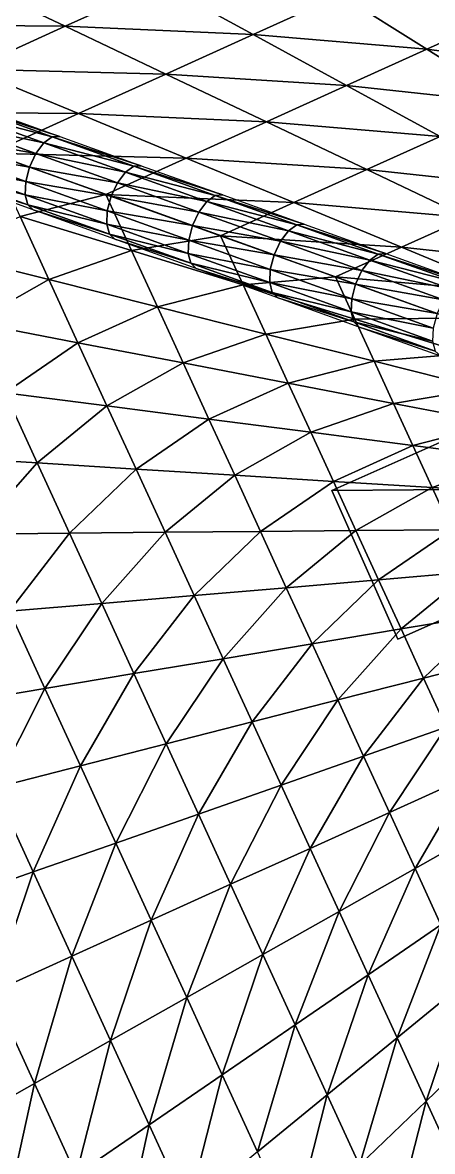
# Model space of a CAD drawing. Header units: metres. Extents: x -32.6 to 43.8, y -33.1 to 27.7.
# Drawn here: x -4.605 to -3.348, y -0.492 to 2.978 of the extents above; entities that cross this region are included whole.
import ezdxf

# ---------------------------------------------------------------- set-up
doc = ezdxf.new("R2010")
doc.units = ezdxf.units.M
for name, color, linetype in [('HREBENACE', 1, 'CONTINUOUS'), ('KOMINY', 3, 'CONTINUOUS'), ('MANSARDA', 4, 'CONTINUOUS'), ('STRECHA_SEVER', 7, 'CONTINUOUS'), ('STRECHA_ZAPAD', 2, 'CONTINUOUS'), ('ZDIVO', 6, 'CONTINUOUS')]:
    doc.layers.add(name, color=color, linetype=linetype)

msp = doc.modelspace()

# ---------------------------------------------------------------- linework, layer by layer
at = {"layer": 'HREBENACE'}
for points in [[(-4.7901, 2.6985, 9.8965), (-4.7644, 2.7169, 9.862), (-4.5143, 2.6269, 9.9998)], [(-4.7644, 2.7169, 9.862), (-4.7414, 2.7183, 9.8212), (-4.4913, 2.6283, 9.9591)], [(-4.7644, 2.7169, 9.862), (-4.4913, 2.6283, 9.9591), (-4.5143, 2.6269, 9.9998)], [(-4.8145, 2.6659, 9.9196), (-4.7901, 2.6985, 9.8965), (-4.5399, 2.6085, 10.0344)], [(-4.7901, 2.6985, 9.8965), (-4.5143, 2.6269, 9.9998), (-4.5399, 2.6085, 10.0344)], [(-4.834, 2.6241, 9.9277), (-4.8145, 2.6659, 9.9196), (-4.5644, 2.5759, 10.0575)], [(-4.8145, 2.6659, 9.9196), (-4.5399, 2.6085, 10.0344), (-4.5644, 2.5759, 10.0575)], [(-4.8456, 2.5795, 9.9196), (-4.834, 2.6241, 9.9277), (-4.5839, 2.5341, 10.0656)], [(-4.834, 2.6241, 9.9277), (-4.5644, 2.5759, 10.0575), (-4.5839, 2.5341, 10.0656)], [(-4.5644, 2.5759, 10.0575), (-4.5399, 2.6085, 10.0344), (-4.2898, 2.5184, 10.1722)], [(-4.5399, 2.6085, 10.0344), (-4.5143, 2.6269, 9.9998), (-4.2641, 2.5368, 10.1377)], [(-4.5399, 2.6085, 10.0344), (-4.2641, 2.5368, 10.1377), (-4.2898, 2.5184, 10.1722)], [(-4.5143, 2.6269, 9.9998), (-4.4913, 2.6283, 9.9591), (-4.2412, 2.5383, 10.0969)], [(-4.5143, 2.6269, 9.9998), (-4.2412, 2.5383, 10.0969), (-4.2641, 2.5368, 10.1377)], [(-4.8475, 2.5388, 9.8965), (-4.8456, 2.5795, 9.9196), (-4.5955, 2.4895, 10.0575)], [(-4.8456, 2.5795, 9.9196), (-4.5839, 2.5341, 10.0656), (-4.5955, 2.4895, 10.0575)], [(-4.5839, 2.5341, 10.0656), (-4.5644, 2.5759, 10.0575), (-4.3143, 2.4858, 10.1953)], [(-4.5644, 2.5759, 10.0575), (-4.2898, 2.5184, 10.1722), (-4.3143, 2.4858, 10.1953)], [(-4.8395, 2.5083, 9.862), (-4.8475, 2.5388, 9.8965), (-4.5974, 2.4488, 10.0344)], [(-4.8475, 2.5388, 9.8965), (-4.5955, 2.4895, 10.0575), (-4.5974, 2.4488, 10.0344)], [(-4.5955, 2.4895, 10.0575), (-4.5839, 2.5341, 10.0656), (-4.3338, 2.4441, 10.2034)], [(-4.5839, 2.5341, 10.0656), (-4.3143, 2.4858, 10.1953), (-4.3338, 2.4441, 10.2034)], [(-4.2898, 2.5184, 10.1722), (-4.2641, 2.5368, 10.1377), (-4.014, 2.4468, 10.2755)], [(-4.2641, 2.5368, 10.1377), (-4.2412, 2.5383, 10.0969), (-3.991, 2.4482, 10.2347)], [(-4.2641, 2.5368, 10.1377), (-3.991, 2.4482, 10.2347), (-4.014, 2.4468, 10.2755)], [(-4.8227, 2.4925, 9.8212), (-4.8395, 2.5083, 9.862), (-4.5894, 2.4182, 9.9998)], [(-4.8395, 2.5083, 9.862), (-4.5974, 2.4488, 10.0344), (-4.5894, 2.4182, 9.9998)], [(-4.3143, 2.4858, 10.1953), (-4.2898, 2.5184, 10.1722), (-4.0397, 2.4284, 10.3101)], [(-4.2898, 2.5184, 10.1722), (-4.014, 2.4468, 10.2755), (-4.0397, 2.4284, 10.3101)], [(-4.8227, 2.4925, 9.8212), (-4.5894, 2.4182, 9.9998), (-4.5726, 2.4025, 9.9591)], [(-4.5974, 2.4488, 10.0344), (-4.5955, 2.4895, 10.0575), (-4.3454, 2.3994, 10.1953)], [(-4.5955, 2.4895, 10.0575), (-4.3338, 2.4441, 10.2034), (-4.3454, 2.3994, 10.1953)], [(-4.3338, 2.4441, 10.2034), (-4.3143, 2.4858, 10.1953), (-4.0641, 2.3958, 10.3332)], [(-4.3143, 2.4858, 10.1953), (-4.0397, 2.4284, 10.3101), (-4.0641, 2.3958, 10.3332)], [(-4.5894, 2.4182, 9.9998), (-4.5974, 2.4488, 10.0344), (-4.3473, 2.3587, 10.1722)], [(-4.5974, 2.4488, 10.0344), (-4.3454, 2.3994, 10.1953), (-4.3473, 2.3587, 10.1722)], [(-4.3454, 2.3994, 10.1953), (-4.3338, 2.4441, 10.2034), (-4.0837, 2.354, 10.3413)], [(-4.3338, 2.4441, 10.2034), (-4.0641, 2.3958, 10.3332), (-4.0837, 2.354, 10.3413)], [(-4.0397, 2.4284, 10.3101), (-4.014, 2.4468, 10.2755), (-3.7639, 2.3567, 10.4134)], [(-4.014, 2.4468, 10.2755), (-3.991, 2.4482, 10.2347), (-3.7409, 2.3582, 10.3726)], [(-4.014, 2.4468, 10.2755), (-3.7409, 2.3582, 10.3726), (-3.7639, 2.3567, 10.4134)], [(-4.5726, 2.4025, 9.9591), (-4.5894, 2.4182, 9.9998), (-4.3392, 2.3282, 10.1377)], [(-4.5894, 2.4182, 9.9998), (-4.3473, 2.3587, 10.1722), (-4.3392, 2.3282, 10.1377)], [(-4.5726, 2.4025, 9.9591), (-4.3392, 2.3282, 10.1377), (-4.3225, 2.3124, 10.0969)], [(-4.3473, 2.3587, 10.1722), (-4.3454, 2.3994, 10.1953), (-4.0953, 2.3094, 10.3332)], [(-4.3454, 2.3994, 10.1953), (-4.0837, 2.354, 10.3413), (-4.0953, 2.3094, 10.3332)], [(-4.0837, 2.354, 10.3413), (-4.0641, 2.3958, 10.3332), (-3.814, 2.3058, 10.471)], [(-4.0641, 2.3958, 10.3332), (-4.0397, 2.4284, 10.3101), (-3.7896, 2.3383, 10.4479)], [(-4.0641, 2.3958, 10.3332), (-3.7896, 2.3383, 10.4479), (-3.814, 2.3058, 10.471)], [(-4.0397, 2.4284, 10.3101), (-3.7639, 2.3567, 10.4134), (-3.7896, 2.3383, 10.4479)], [(-4.3392, 2.3282, 10.1377), (-4.3473, 2.3587, 10.1722), (-4.0972, 2.2687, 10.3101)], [(-4.3473, 2.3587, 10.1722), (-4.0953, 2.3094, 10.3332), (-4.0972, 2.2687, 10.3101)], [(-4.3225, 2.3124, 10.0969), (-4.3392, 2.3282, 10.1377), (-4.0891, 2.2382, 10.2755)], [(-4.3392, 2.3282, 10.1377), (-4.0972, 2.2687, 10.3101), (-4.0891, 2.2382, 10.2755)], [(-4.0953, 2.3094, 10.3332), (-4.0837, 2.354, 10.3413), (-3.8335, 2.264, 10.4791)], [(-4.0837, 2.354, 10.3413), (-3.814, 2.3058, 10.471), (-3.8335, 2.264, 10.4791)], [(-3.814, 2.3058, 10.471), (-3.7896, 2.3383, 10.4479), (-3.5394, 2.2483, 10.5858)], [(-3.7896, 2.3383, 10.4479), (-3.7639, 2.3567, 10.4134), (-3.5138, 2.2667, 10.5512)], [(-3.7896, 2.3383, 10.4479), (-3.5138, 2.2667, 10.5512), (-3.5394, 2.2483, 10.5858)], [(-3.7639, 2.3567, 10.4134), (-3.7409, 2.3582, 10.3726), (-3.4908, 2.2681, 10.5104)], [(-3.7639, 2.3567, 10.4134), (-3.4908, 2.2681, 10.5104), (-3.5138, 2.2667, 10.5512)], [(-4.3225, 2.3124, 10.0969), (-4.0891, 2.2382, 10.2755), (-4.0723, 2.2224, 10.2347)], [(-4.0972, 2.2687, 10.3101), (-4.0953, 2.3094, 10.3332), (-3.8451, 2.2193, 10.471)], [(-4.0953, 2.3094, 10.3332), (-3.8335, 2.264, 10.4791), (-3.8451, 2.2193, 10.471)], [(-3.8335, 2.264, 10.4791), (-3.814, 2.3058, 10.471), (-3.5639, 2.2157, 10.6089)], [(-3.814, 2.3058, 10.471), (-3.5394, 2.2483, 10.5858), (-3.5639, 2.2157, 10.6089)], [(-4.0891, 2.2382, 10.2755), (-4.0972, 2.2687, 10.3101), (-3.847, 2.1787, 10.4479)], [(-4.0972, 2.2687, 10.3101), (-3.8451, 2.2193, 10.471), (-3.847, 2.1787, 10.4479)], [(-3.8451, 2.2193, 10.471), (-3.8335, 2.264, 10.4791), (-3.5834, 2.1739, 10.617)], [(-3.8335, 2.264, 10.4791), (-3.5639, 2.2157, 10.6089), (-3.5834, 2.1739, 10.617)], [(-3.5394, 2.2483, 10.5858), (-3.5138, 2.2667, 10.5512), (-3.2636, 2.1767, 10.689)], [(-3.5138, 2.2667, 10.5512), (-3.4908, 2.2681, 10.5104), (-3.2407, 2.1781, 10.6483)], [(-3.5138, 2.2667, 10.5512), (-3.2407, 2.1781, 10.6483), (-3.2636, 2.1767, 10.689)], [(-4.0723, 2.2224, 10.2347), (-4.0891, 2.2382, 10.2755), (-3.839, 2.1481, 10.4134)], [(-4.0891, 2.2382, 10.2755), (-3.847, 2.1787, 10.4479), (-3.839, 2.1481, 10.4134)], [(-4.0723, 2.2224, 10.2347), (-3.839, 2.1481, 10.4134), (-3.8222, 2.1324, 10.3726)], [(-3.5639, 2.2157, 10.6089), (-3.5394, 2.2483, 10.5858), (-3.2893, 2.1583, 10.7236)], [(-3.5394, 2.2483, 10.5858), (-3.2636, 2.1767, 10.689), (-3.2893, 2.1583, 10.7236)], [(-3.847, 2.1787, 10.4479), (-3.8451, 2.2193, 10.471), (-3.595, 2.1293, 10.6089)], [(-3.8451, 2.2193, 10.471), (-3.5834, 2.1739, 10.617), (-3.595, 2.1293, 10.6089)], [(-3.5834, 2.1739, 10.617), (-3.5639, 2.2157, 10.6089), (-3.3138, 2.1257, 10.7467)], [(-3.5639, 2.2157, 10.6089), (-3.2893, 2.1583, 10.7236), (-3.3138, 2.1257, 10.7467)], [(-3.839, 2.1481, 10.4134), (-3.847, 2.1787, 10.4479), (-3.5969, 2.0886, 10.5858)], [(-3.847, 2.1787, 10.4479), (-3.595, 2.1293, 10.6089), (-3.5969, 2.0886, 10.5858)], [(-3.595, 2.1293, 10.6089), (-3.5834, 2.1739, 10.617), (-3.3333, 2.0839, 10.7548)], [(-3.5834, 2.1739, 10.617), (-3.3138, 2.1257, 10.7467), (-3.3333, 2.0839, 10.7548)], [(-3.8222, 2.1324, 10.3726), (-3.839, 2.1481, 10.4134), (-3.5889, 2.0581, 10.5512)], [(-3.839, 2.1481, 10.4134), (-3.5969, 2.0886, 10.5858), (-3.5889, 2.0581, 10.5512)], [(-3.8222, 2.1324, 10.3726), (-3.5889, 2.0581, 10.5512), (-3.5721, 2.0423, 10.5104)], [(-3.5969, 2.0886, 10.5858), (-3.595, 2.1293, 10.6089), (-3.3449, 2.0393, 10.7467)], [(-3.595, 2.1293, 10.6089), (-3.3333, 2.0839, 10.7548), (-3.3449, 2.0393, 10.7467)], [(-3.5889, 2.0581, 10.5512), (-3.5969, 2.0886, 10.5858), (-3.3468, 1.9986, 10.7236)], [(-3.5969, 2.0886, 10.5858), (-3.3449, 2.0393, 10.7467), (-3.3468, 1.9986, 10.7236)], [(-3.5721, 2.0423, 10.5104), (-3.5889, 2.0581, 10.5512), (-3.3387, 1.968, 10.689)], [(-3.5889, 2.0581, 10.5512), (-3.3468, 1.9986, 10.7236), (-3.3387, 1.968, 10.689)], [(-3.5721, 2.0423, 10.5104), (-3.3387, 1.968, 10.689), (-3.3219, 1.9523, 10.6483)]]:
    msp.add_3dface(points, dxfattribs=at)
at = {"layer": 'KOMINY'}
for points in [[(-2.606, 2.007, 10.4793), (-3.6566, 1.5394, 10.4793), (-3.6566, 1.5394, 12.1432)], [(-2.606, 2.007, 10.4793), (-3.6566, 1.5394, 12.1432), (-2.606, 2.007, 12.1432)], [(-3.6566, 1.5394, 12.1432), (-2.4027, 1.5502, 12.1432), (-2.606, 2.007, 12.1432)], [(-3.6566, 1.5394, 12.1432), (-3.4533, 1.0826, 12.1432), (-2.4027, 1.5502, 12.1432)], [(-3.6566, 1.5394, 10.4793), (-3.4533, 1.0826, 10.4793), (-3.4533, 1.0826, 12.1432)], [(-3.6566, 1.5394, 10.4793), (-3.4533, 1.0826, 12.1432), (-3.6566, 1.5394, 12.1432)], [(-3.4533, 1.0826, 10.4793), (-2.4027, 1.5502, 10.4793), (-2.4027, 1.5502, 12.1432)], [(-3.4533, 1.0826, 10.4793), (-2.4027, 1.5502, 12.1432), (-3.4533, 1.0826, 12.1432)]]:
    msp.add_3dface(points, dxfattribs=at)
at = {"layer": 'MANSARDA'}
for points in [[(-4.1305, -5.4244, 4.36), (-8.4393, 3.9782, 4.36), (-9.2843, 4.2262, 7.29)], [(-4.1305, -5.4244, 4.36), (-9.2843, 4.2262, 7.29), (-4.4968, -6.2212, 7.29)]]:
    msp.add_3dface(points, dxfattribs=at)
at = {"layer": 'STRECHA_SEVER'}
for points in [[(-5.0954, 2.9721, 9.4266), (-4.7833, 3.1137, 9.4266), (-4.4747, 2.9668, 9.6208)], [(-4.7833, 3.1137, 9.4266), (-4.1845, 3.0984, 9.6208), (-4.4747, 2.9668, 9.6208)], [(-4.4747, 2.9668, 9.6208), (-4.1845, 3.0984, 9.6208), (-3.8978, 2.9416, 9.8151)], [(-4.1845, 3.0984, 9.6208), (-3.6295, 3.0632, 9.8151), (-3.8978, 2.9416, 9.8151)], [(-3.8978, 2.9416, 9.8151), (-3.6295, 3.0632, 9.8151), (-3.3646, 2.8964, 10.0093)], [(-3.6295, 3.0632, 9.8151), (-3.1183, 3.008, 10.0093), (-3.3646, 2.8964, 10.0093)], [(-3.3646, 2.8964, 10.0093), (-3.1183, 3.008, 10.0093), (-2.8752, 2.8311, 10.2035)], [(-5.0954, 2.9721, 9.4266), (-4.4747, 2.9668, 9.6208), (-4.7648, 2.8352, 9.6208)], [(-4.7648, 2.8352, 9.6208), (-4.4747, 2.9668, 9.6208), (-4.166, 2.82, 9.8151)], [(-4.4747, 2.9668, 9.6208), (-3.8978, 2.9416, 9.8151), (-4.166, 2.82, 9.8151)], [(-4.166, 2.82, 9.8151), (-3.8978, 2.9416, 9.8151), (-3.611, 2.7847, 10.0093)], [(-3.8978, 2.9416, 9.8151), (-3.3646, 2.8964, 10.0093), (-3.611, 2.7847, 10.0093)], [(-3.611, 2.7847, 10.0093), (-3.3646, 2.8964, 10.0093), (-3.0997, 2.7295, 10.2035)], [(-3.3646, 2.8964, 10.0093), (-2.8752, 2.8311, 10.2035), (-3.0997, 2.7295, 10.2035)], [(-5.0549, 2.7037, 9.6208), (-4.7648, 2.8352, 9.6208), (-4.4342, 2.6984, 9.8151)], [(-4.7648, 2.8352, 9.6208), (-4.166, 2.82, 9.8151), (-4.4342, 2.6984, 9.8151)], [(-4.4342, 2.6984, 9.8151), (-4.166, 2.82, 9.8151), (-3.8573, 2.6731, 10.0093)], [(-4.166, 2.82, 9.8151), (-3.611, 2.7847, 10.0093), (-3.8573, 2.6731, 10.0093)], [(-3.8573, 2.6731, 10.0093), (-3.611, 2.7847, 10.0093), (-3.3242, 2.6279, 10.2035)], [(-3.611, 2.7847, 10.0093), (-3.0997, 2.7295, 10.2035), (-3.3242, 2.6279, 10.2035)], [(-5.0549, 2.7037, 9.6208), (-4.4342, 2.6984, 9.8151), (-4.7025, 2.5768, 9.8151)], [(-4.7025, 2.5768, 9.8151), (-4.4342, 2.6984, 9.8151), (-4.1037, 2.5615, 10.0093)], [(-4.4342, 2.6984, 9.8151), (-3.8573, 2.6731, 10.0093), (-4.1037, 2.5615, 10.0093)], [(-4.1037, 2.5615, 10.0093), (-3.8573, 2.6731, 10.0093), (-3.5486, 2.5263, 10.2035)], [(-3.8573, 2.6731, 10.0093), (-3.3242, 2.6279, 10.2035), (-3.5486, 2.5263, 10.2035)], [(-3.5486, 2.5263, 10.2035), (-3.3242, 2.6279, 10.2035), (-3.0374, 2.4711, 10.3978)], [(-4.7025, 2.5768, 9.8151), (-4.1037, 2.5615, 10.0093), (-4.35, 2.4499, 10.0093)], [(-4.35, 2.4499, 10.0093), (-4.1037, 2.5615, 10.0093), (-3.7731, 2.4247, 10.2035)], [(-4.1037, 2.5615, 10.0093), (-3.5486, 2.5263, 10.2035), (-3.7731, 2.4247, 10.2035)], [(-3.7731, 2.4247, 10.2035), (-3.5486, 2.5263, 10.2035), (-3.24, 2.3794, 10.3978)], [(-3.5486, 2.5263, 10.2035), (-3.0374, 2.4711, 10.3978), (-3.24, 2.3794, 10.3978)], [(-4.35, 2.4499, 10.0093), (-3.7731, 2.4247, 10.2035), (-3.9976, 2.323, 10.2035)], [(-3.9976, 2.323, 10.2035), (-3.7731, 2.4247, 10.2035), (-3.4425, 2.2878, 10.3978)], [(-3.7731, 2.4247, 10.2035), (-3.24, 2.3794, 10.3978), (-3.4425, 2.2878, 10.3978)], [(-3.4425, 2.2878, 10.3978), (-3.24, 2.3794, 10.3978), (-2.9313, 2.2326, 10.592)], [(-3.9976, 2.323, 10.2035), (-3.4425, 2.2878, 10.3978), (-3.6451, 2.1962, 10.3978)], [(-3.6451, 2.1962, 10.3978), (-3.4425, 2.2878, 10.3978), (-3.112, 2.1509, 10.592)], [(-3.4425, 2.2878, 10.3978), (-2.9313, 2.2326, 10.592), (-3.112, 2.1509, 10.592)], [(-3.6451, 2.1962, 10.3978), (-3.112, 2.1509, 10.592), (-3.2927, 2.0693, 10.592)]]:
    msp.add_3dface(points, dxfattribs=at)
at = {"layer": 'STRECHA_ZAPAD'}
for points in [[(-4.6134, 2.3825, 9.8151), (-4.7025, 2.5768, 9.8151), (-4.35, 2.4499, 10.0093)], [(-4.6134, 2.3825, 9.8151), (-4.35, 2.4499, 10.0093), (-4.2709, 2.2772, 10.0093)], [(-4.2709, 2.2772, 10.0093), (-4.35, 2.4499, 10.0093), (-3.9976, 2.323, 10.2035)], [(-4.8571, 2.2719, 9.6208), (-4.6134, 2.3825, 9.8151), (-4.5244, 2.1882, 9.8151)], [(-4.5244, 2.1882, 9.8151), (-4.6134, 2.3825, 9.8151), (-4.2709, 2.2772, 10.0093)], [(-4.2709, 2.2772, 10.0093), (-3.9976, 2.323, 10.2035), (-3.9283, 2.1719, 10.2035)], [(-3.9283, 2.1719, 10.2035), (-3.9976, 2.323, 10.2035), (-3.6451, 2.1962, 10.3978)], [(-4.7582, 2.0561, 9.6208), (-4.8571, 2.2719, 9.6208), (-4.5244, 2.1882, 9.8151)], [(-4.5244, 2.1882, 9.8151), (-4.2709, 2.2772, 10.0093), (-4.1918, 2.1045, 10.0093)], [(-4.1918, 2.1045, 10.0093), (-4.2709, 2.2772, 10.0093), (-3.9283, 2.1719, 10.2035)], [(-4.7582, 2.0561, 9.6208), (-4.5244, 2.1882, 9.8151), (-4.4354, 1.994, 9.8151)], [(-4.4354, 1.994, 9.8151), (-4.5244, 2.1882, 9.8151), (-4.1918, 2.1045, 10.0093)], [(-3.9283, 2.1719, 10.2035), (-3.6451, 2.1962, 10.3978), (-3.5858, 2.0666, 10.3978)], [(-3.5858, 2.0666, 10.3978), (-3.6451, 2.1962, 10.3978), (-3.2927, 2.0693, 10.592)], [(-4.1918, 2.1045, 10.0093), (-3.9283, 2.1719, 10.2035), (-3.8591, 2.0208, 10.2035)], [(-3.8591, 2.0208, 10.2035), (-3.9283, 2.1719, 10.2035), (-3.5858, 2.0666, 10.3978)], [(-4.4354, 1.994, 9.8151), (-4.1918, 2.1045, 10.0093), (-4.1126, 1.9319, 10.0093)], [(-4.1126, 1.9319, 10.0093), (-4.1918, 2.1045, 10.0093), (-3.8591, 2.0208, 10.2035)], [(-4.6593, 1.8402, 9.6208), (-4.7582, 2.0561, 9.6208), (-4.4354, 1.994, 9.8151)], [(-3.8591, 2.0208, 10.2035), (-3.5858, 2.0666, 10.3978), (-3.5264, 1.9371, 10.3978)], [(-3.5858, 2.0666, 10.3978), (-3.2927, 2.0693, 10.592), (-3.2432, 1.9614, 10.592)], [(-3.5264, 1.9371, 10.3978), (-3.5858, 2.0666, 10.3978), (-3.2432, 1.9614, 10.592)], [(-4.1126, 1.9319, 10.0093), (-3.8591, 2.0208, 10.2035), (-3.7898, 1.8697, 10.2035)], [(-3.7898, 1.8697, 10.2035), (-3.8591, 2.0208, 10.2035), (-3.5264, 1.9371, 10.3978)], [(-4.6593, 1.8402, 9.6208), (-4.4354, 1.994, 9.8151), (-4.3464, 1.7997, 9.8151)], [(-4.3464, 1.7997, 9.8151), (-4.4354, 1.994, 9.8151), (-4.1126, 1.9319, 10.0093)], [(-3.5264, 1.9371, 10.3978), (-3.2432, 1.9614, 10.592), (-3.1938, 1.8534, 10.592)], [(-4.3464, 1.7997, 9.8151), (-4.1126, 1.9319, 10.0093), (-4.0335, 1.7592, 10.0093)], [(-4.0335, 1.7592, 10.0093), (-4.1126, 1.9319, 10.0093), (-3.7898, 1.8697, 10.2035)], [(-3.7898, 1.8697, 10.2035), (-3.5264, 1.9371, 10.3978), (-3.4671, 1.8076, 10.3978)], [(-3.4671, 1.8076, 10.3978), (-3.5264, 1.9371, 10.3978), (-3.1938, 1.8534, 10.592)], [(-4.8633, 1.6433, 9.4266), (-4.6593, 1.8402, 9.6208), (-4.5603, 1.6244, 9.6208)], [(-4.5603, 1.6244, 9.6208), (-4.6593, 1.8402, 9.6208), (-4.3464, 1.7997, 9.8151)], [(-4.0335, 1.7592, 10.0093), (-3.7898, 1.8697, 10.2035), (-3.7206, 1.7186, 10.2035)], [(-3.7206, 1.7186, 10.2035), (-3.7898, 1.8697, 10.2035), (-3.4671, 1.8076, 10.3978)], [(-3.4671, 1.8076, 10.3978), (-3.1938, 1.8534, 10.592), (-3.1443, 1.7455, 10.592)], [(-3.7206, 1.7186, 10.2035), (-3.4671, 1.8076, 10.3978), (-3.4077, 1.6781, 10.3978)], [(-3.4077, 1.6781, 10.3978), (-3.4671, 1.8076, 10.3978), (-3.1443, 1.7455, 10.592)], [(-4.5603, 1.6244, 9.6208), (-4.3464, 1.7997, 9.8151), (-4.2573, 1.6054, 9.8151)], [(-4.2573, 1.6054, 9.8151), (-4.3464, 1.7997, 9.8151), (-4.0335, 1.7592, 10.0093)], [(-4.2573, 1.6054, 9.8151), (-4.0335, 1.7592, 10.0093), (-3.9544, 1.5865, 10.0093)], [(-3.9544, 1.5865, 10.0093), (-4.0335, 1.7592, 10.0093), (-3.7206, 1.7186, 10.2035)], [(-3.4077, 1.6781, 10.3978), (-3.1443, 1.7455, 10.592), (-3.0948, 1.6376, 10.592)], [(-3.9544, 1.5865, 10.0093), (-3.7206, 1.7186, 10.2035), (-3.6514, 1.5675, 10.2035)], [(-3.6514, 1.5675, 10.2035), (-3.7206, 1.7186, 10.2035), (-3.4077, 1.6781, 10.3978)], [(-3.6514, 1.5675, 10.2035), (-3.4077, 1.6781, 10.3978), (-3.3484, 1.5486, 10.3978)], [(-3.3484, 1.5486, 10.3978), (-3.4077, 1.6781, 10.3978), (-3.0948, 1.6376, 10.592)], [(-4.7545, 1.4059, 9.4266), (-4.8633, 1.6433, 9.4266), (-4.5603, 1.6244, 9.6208)], [(-3.3484, 1.5486, 10.3978), (-3.0948, 1.6376, 10.592), (-3.0454, 1.5296, 10.592)], [(-4.7545, 1.4059, 9.4266), (-4.5603, 1.6244, 9.6208), (-4.4614, 1.4085, 9.6208)], [(-4.4614, 1.4085, 9.6208), (-4.5603, 1.6244, 9.6208), (-4.2573, 1.6054, 9.8151)], [(-4.4614, 1.4085, 9.6208), (-4.2573, 1.6054, 9.8151), (-4.1683, 1.4112, 9.8151)], [(-4.1683, 1.4112, 9.8151), (-4.2573, 1.6054, 9.8151), (-3.9544, 1.5865, 10.0093)], [(-4.1683, 1.4112, 9.8151), (-3.9544, 1.5865, 10.0093), (-3.8752, 1.4138, 10.0093)], [(-3.8752, 1.4138, 10.0093), (-3.9544, 1.5865, 10.0093), (-3.6514, 1.5675, 10.2035)], [(-3.8752, 1.4138, 10.0093), (-3.6514, 1.5675, 10.2035), (-3.5821, 1.4164, 10.2035)], [(-3.5821, 1.4164, 10.2035), (-3.6514, 1.5675, 10.2035), (-3.3484, 1.5486, 10.3978)], [(-3.5821, 1.4164, 10.2035), (-3.3484, 1.5486, 10.3978), (-3.289, 1.4191, 10.3978)], [(-3.289, 1.4191, 10.3978), (-3.3484, 1.5486, 10.3978), (-3.0454, 1.5296, 10.592)], [(-4.6457, 1.1685, 9.4266), (-4.7545, 1.4059, 9.4266), (-4.4614, 1.4085, 9.6208)], [(-4.6457, 1.1685, 9.4266), (-4.4614, 1.4085, 9.6208), (-4.3625, 1.1927, 9.6208)], [(-4.3625, 1.1927, 9.6208), (-4.4614, 1.4085, 9.6208), (-4.1683, 1.4112, 9.8151)], [(-4.3625, 1.1927, 9.6208), (-4.1683, 1.4112, 9.8151), (-4.0793, 1.2169, 9.8151)], [(-4.0793, 1.2169, 9.8151), (-4.1683, 1.4112, 9.8151), (-3.8752, 1.4138, 10.0093)], [(-4.0793, 1.2169, 9.8151), (-3.8752, 1.4138, 10.0093), (-3.7961, 1.2411, 10.0093)], [(-3.7961, 1.2411, 10.0093), (-3.8752, 1.4138, 10.0093), (-3.5821, 1.4164, 10.2035)], [(-3.7961, 1.2411, 10.0093), (-3.5821, 1.4164, 10.2035), (-3.5129, 1.2653, 10.2035)], [(-3.5129, 1.2653, 10.2035), (-3.5821, 1.4164, 10.2035), (-3.289, 1.4191, 10.3978)], [(-3.5129, 1.2653, 10.2035), (-3.289, 1.4191, 10.3978), (-3.2297, 1.2896, 10.3978)], [(-3.4436, 1.1142, 10.2035), (-3.5129, 1.2653, 10.2035), (-3.2297, 1.2896, 10.3978)], [(-3.4436, 1.1142, 10.2035), (-3.2297, 1.2896, 10.3978), (-3.1703, 1.1601, 10.3978)], [(-3.717, 1.0684, 10.0093), (-3.7961, 1.2411, 10.0093), (-3.5129, 1.2653, 10.2035)], [(-3.717, 1.0684, 10.0093), (-3.5129, 1.2653, 10.2035), (-3.4436, 1.1142, 10.2035)], [(-4.2636, 0.9768, 9.6208), (-4.3625, 1.1927, 9.6208), (-4.0793, 1.2169, 9.8151)], [(-4.2636, 0.9768, 9.6208), (-4.0793, 1.2169, 9.8151), (-3.9903, 1.0226, 9.8151)], [(-3.9903, 1.0226, 9.8151), (-4.0793, 1.2169, 9.8151), (-3.7961, 1.2411, 10.0093)], [(-3.9903, 1.0226, 9.8151), (-3.7961, 1.2411, 10.0093), (-3.717, 1.0684, 10.0093)], [(-4.5369, 0.931, 9.4266), (-4.6457, 1.1685, 9.4266), (-4.3625, 1.1927, 9.6208)], [(-4.5369, 0.931, 9.4266), (-4.3625, 1.1927, 9.6208), (-4.2636, 0.9768, 9.6208)], [(-4.8102, 0.8852, 9.2324), (-4.6457, 1.1685, 9.4266), (-4.5369, 0.931, 9.4266)], [(-3.3744, 0.9631, 10.2035), (-3.4436, 1.1142, 10.2035), (-3.1703, 1.1601, 10.3978)], [(-3.3744, 0.9631, 10.2035), (-3.1703, 1.1601, 10.3978), (-3.111, 1.0305, 10.3978)], [(-3.6378, 0.8958, 10.0093), (-3.717, 1.0684, 10.0093), (-3.4436, 1.1142, 10.2035)], [(-3.6378, 0.8958, 10.0093), (-3.4436, 1.1142, 10.2035), (-3.3744, 0.9631, 10.2035)], [(-3.9012, 0.8284, 9.8151), (-3.9903, 1.0226, 9.8151), (-3.717, 1.0684, 10.0093)], [(-3.9012, 0.8284, 9.8151), (-3.717, 1.0684, 10.0093), (-3.6378, 0.8958, 10.0093)], [(-4.1647, 0.761, 9.6208), (-4.2636, 0.9768, 9.6208), (-3.9903, 1.0226, 9.8151)], [(-4.1647, 0.761, 9.6208), (-3.9903, 1.0226, 9.8151), (-3.9012, 0.8284, 9.8151)], [(-3.3052, 0.812, 10.2035), (-3.3744, 0.9631, 10.2035), (-3.111, 1.0305, 10.3978)], [(-4.4281, 0.6936, 9.4266), (-4.5369, 0.931, 9.4266), (-4.2636, 0.9768, 9.6208)], [(-4.4281, 0.6936, 9.4266), (-4.2636, 0.9768, 9.6208), (-4.1647, 0.761, 9.6208)], [(-3.5587, 0.7231, 10.0093), (-3.6378, 0.8958, 10.0093), (-3.3744, 0.9631, 10.2035)], [(-3.5587, 0.7231, 10.0093), (-3.3744, 0.9631, 10.2035), (-3.3052, 0.812, 10.2035)], [(-4.6915, 0.6262, 9.2324), (-4.8102, 0.8852, 9.2324), (-4.5369, 0.931, 9.4266)], [(-4.6915, 0.6262, 9.2324), (-4.5369, 0.931, 9.4266), (-4.4281, 0.6936, 9.4266)], [(-3.8122, 0.6341, 9.8151), (-3.9012, 0.8284, 9.8151), (-3.6378, 0.8958, 10.0093)], [(-3.8122, 0.6341, 9.8151), (-3.6378, 0.8958, 10.0093), (-3.5587, 0.7231, 10.0093)], [(-4.0658, 0.5451, 9.6208), (-4.1647, 0.761, 9.6208), (-3.9012, 0.8284, 9.8151)], [(-4.0658, 0.5451, 9.6208), (-3.9012, 0.8284, 9.8151), (-3.8122, 0.6341, 9.8151)], [(-3.4796, 0.5504, 10.0093), (-3.5587, 0.7231, 10.0093), (-3.3052, 0.812, 10.2035)], [(-3.4796, 0.5504, 10.0093), (-3.3052, 0.812, 10.2035), (-3.2359, 0.6609, 10.2035)], [(-4.3193, 0.4561, 9.4266), (-4.4281, 0.6936, 9.4266), (-4.1647, 0.761, 9.6208)], [(-4.3193, 0.4561, 9.4266), (-4.1647, 0.761, 9.6208), (-4.0658, 0.5451, 9.6208)], [(-3.7232, 0.4398, 9.8151), (-3.8122, 0.6341, 9.8151), (-3.5587, 0.7231, 10.0093)], [(-3.7232, 0.4398, 9.8151), (-3.5587, 0.7231, 10.0093), (-3.4796, 0.5504, 10.0093)], [(-4.5728, 0.3672, 9.2324), (-4.6915, 0.6262, 9.2324), (-4.4281, 0.6936, 9.4266)], [(-4.5728, 0.3672, 9.2324), (-4.4281, 0.6936, 9.4266), (-4.3193, 0.4561, 9.4266)], [(-3.4004, 0.3777, 10.0093), (-3.4796, 0.5504, 10.0093), (-3.2359, 0.6609, 10.2035)], [(-3.4004, 0.3777, 10.0093), (-3.2359, 0.6609, 10.2035), (-3.1667, 0.5098, 10.2035)], [(-4.8264, 0.2782, 9.0381), (-4.6915, 0.6262, 9.2324), (-4.5728, 0.3672, 9.2324)], [(-3.9668, 0.3293, 9.6208), (-4.0658, 0.5451, 9.6208), (-3.8122, 0.6341, 9.8151)], [(-3.9668, 0.3293, 9.6208), (-3.8122, 0.6341, 9.8151), (-3.7232, 0.4398, 9.8151)], [(-4.2105, 0.2187, 9.4266), (-4.3193, 0.4561, 9.4266), (-4.0658, 0.5451, 9.6208)], [(-4.2105, 0.2187, 9.4266), (-4.0658, 0.5451, 9.6208), (-3.9668, 0.3293, 9.6208)], [(-3.6342, 0.2455, 9.8151), (-3.7232, 0.4398, 9.8151), (-3.4796, 0.5504, 10.0093)], [(-3.6342, 0.2455, 9.8151), (-3.4796, 0.5504, 10.0093), (-3.4004, 0.3777, 10.0093)], [(-3.3213, 0.205, 10.0093), (-3.4004, 0.3777, 10.0093), (-3.1667, 0.5098, 10.2035)], [(-4.4541, 0.1081, 9.2324), (-4.5728, 0.3672, 9.2324), (-4.3193, 0.4561, 9.4266)], [(-4.4541, 0.1081, 9.2324), (-4.3193, 0.4561, 9.4266), (-4.2105, 0.2187, 9.4266)], [(-3.8679, 0.1134, 9.6208), (-3.9668, 0.3293, 9.6208), (-3.7232, 0.4398, 9.8151)], [(-3.8679, 0.1134, 9.6208), (-3.7232, 0.4398, 9.8151), (-3.6342, 0.2455, 9.8151)], [(-4.6978, -0.0024, 9.0381), (-4.8264, 0.2782, 9.0381), (-4.5728, 0.3672, 9.2324)], [(-4.6978, -0.0024, 9.0381), (-4.5728, 0.3672, 9.2324), (-4.4541, 0.1081, 9.2324)], [(-3.5451, 0.0513, 9.8151), (-3.6342, 0.2455, 9.8151), (-3.4004, 0.3777, 10.0093)], [(-3.5451, 0.0513, 9.8151), (-3.4004, 0.3777, 10.0093), (-3.3213, 0.205, 10.0093)], [(-4.1017, -0.0188, 9.4266), (-4.2105, 0.2187, 9.4266), (-3.9668, 0.3293, 9.6208)], [(-4.1017, -0.0188, 9.4266), (-3.9668, 0.3293, 9.6208), (-3.8679, 0.1134, 9.6208)], [(-3.769, -0.1025, 9.6208), (-3.8679, 0.1134, 9.6208), (-3.6342, 0.2455, 9.8151)], [(-3.769, -0.1025, 9.6208), (-3.6342, 0.2455, 9.8151), (-3.5451, 0.0513, 9.8151)], [(-4.3354, -0.1509, 9.2324), (-4.4541, 0.1081, 9.2324), (-4.2105, 0.2187, 9.4266)], [(-4.3354, -0.1509, 9.2324), (-4.2105, 0.2187, 9.4266), (-4.1017, -0.0188, 9.4266)], [(-3.4561, -0.143, 9.8151), (-3.5451, 0.0513, 9.8151), (-3.3213, 0.205, 10.0093)], [(-3.4561, -0.143, 9.8151), (-3.3213, 0.205, 10.0093), (-3.2422, 0.0323, 10.0093)], [(-4.5692, -0.283, 9.0381), (-4.6978, -0.0024, 9.0381), (-4.4541, 0.1081, 9.2324)], [(-4.5692, -0.283, 9.0381), (-4.4541, 0.1081, 9.2324), (-4.3354, -0.1509, 9.2324)], [(-3.9929, -0.2562, 9.4266), (-4.1017, -0.0188, 9.4266), (-3.8679, 0.1134, 9.6208)], [(-3.9929, -0.2562, 9.4266), (-3.8679, 0.1134, 9.6208), (-3.769, -0.1025, 9.6208)], [(-3.6701, -0.3183, 9.6208), (-3.769, -0.1025, 9.6208), (-3.5451, 0.0513, 9.8151)], [(-3.6701, -0.3183, 9.6208), (-3.5451, 0.0513, 9.8151), (-3.4561, -0.143, 9.8151)], [(-3.3671, -0.3373, 9.8151), (-3.4561, -0.143, 9.8151), (-3.2422, 0.0323, 10.0093)], [(-3.3671, -0.3373, 9.8151), (-3.2422, 0.0323, 10.0093), (-3.163, -0.1404, 10.0093)], [(-4.8029, -0.4152, 8.8439), (-4.6978, -0.0024, 9.0381), (-4.5692, -0.283, 9.0381)], [(-4.2167, -0.4099, 9.2324), (-4.3354, -0.1509, 9.2324), (-4.1017, -0.0188, 9.4266)], [(-4.2167, -0.4099, 9.2324), (-4.1017, -0.0188, 9.4266), (-3.9929, -0.2562, 9.4266)], [(-3.8841, -0.4936, 9.4266), (-3.9929, -0.2562, 9.4266), (-3.769, -0.1025, 9.6208)], [(-3.8841, -0.4936, 9.4266), (-3.769, -0.1025, 9.6208), (-3.6701, -0.3183, 9.6208)], [(-4.4406, -0.5637, 9.0381), (-4.5692, -0.283, 9.0381), (-4.3354, -0.1509, 9.2324)], [(-4.4406, -0.5637, 9.0381), (-4.3354, -0.1509, 9.2324), (-4.2167, -0.4099, 9.2324)], [(-3.5712, -0.5342, 9.6208), (-3.6701, -0.3183, 9.6208), (-3.4561, -0.143, 9.8151)], [(-3.5712, -0.5342, 9.6208), (-3.4561, -0.143, 9.8151), (-3.3671, -0.3373, 9.8151)], [(-3.2781, -0.5315, 9.8151), (-3.3671, -0.3373, 9.8151), (-3.163, -0.1404, 10.0093)], [(-4.098, -0.669, 9.2324), (-4.2167, -0.4099, 9.2324), (-3.9929, -0.2562, 9.4266)], [(-4.098, -0.669, 9.2324), (-3.9929, -0.2562, 9.4266), (-3.8841, -0.4936, 9.4266)], [(-4.6644, -0.7174, 8.8439), (-4.8029, -0.4152, 8.8439), (-4.5692, -0.283, 9.0381)], [(-4.6644, -0.7174, 8.8439), (-4.5692, -0.283, 9.0381), (-4.4406, -0.5637, 9.0381)], [(-3.7752, -0.7311, 9.4266), (-3.8841, -0.4936, 9.4266), (-3.6701, -0.3183, 9.6208)], [(-3.7752, -0.7311, 9.4266), (-3.6701, -0.3183, 9.6208), (-3.5712, -0.5342, 9.6208)], [(-3.4723, -0.75, 9.6208), (-3.5712, -0.5342, 9.6208), (-3.3671, -0.3373, 9.8151)], [(-3.4723, -0.75, 9.6208), (-3.3671, -0.3373, 9.8151), (-3.2781, -0.5315, 9.8151)], [(-4.312, -0.8443, 9.0381), (-4.4406, -0.5637, 9.0381), (-4.2167, -0.4099, 9.2324)], [(-4.312, -0.8443, 9.0381), (-4.2167, -0.4099, 9.2324), (-4.098, -0.669, 9.2324)]]:
    msp.add_3dface(points, dxfattribs=at)
at = {"layer": 'ZDIVO'}
for points in [[(-4.1305, -5.4244), (-8.4393, 3.9782), (-8.4393, 3.9782, 4.36)], [(-4.1305, -5.4244), (-8.4393, 3.9782, 4.36), (-4.1305, -5.4244, 4.36)]]:
    msp.add_3dface(points, dxfattribs=at)

doc.saveas('drawing.dxf')
